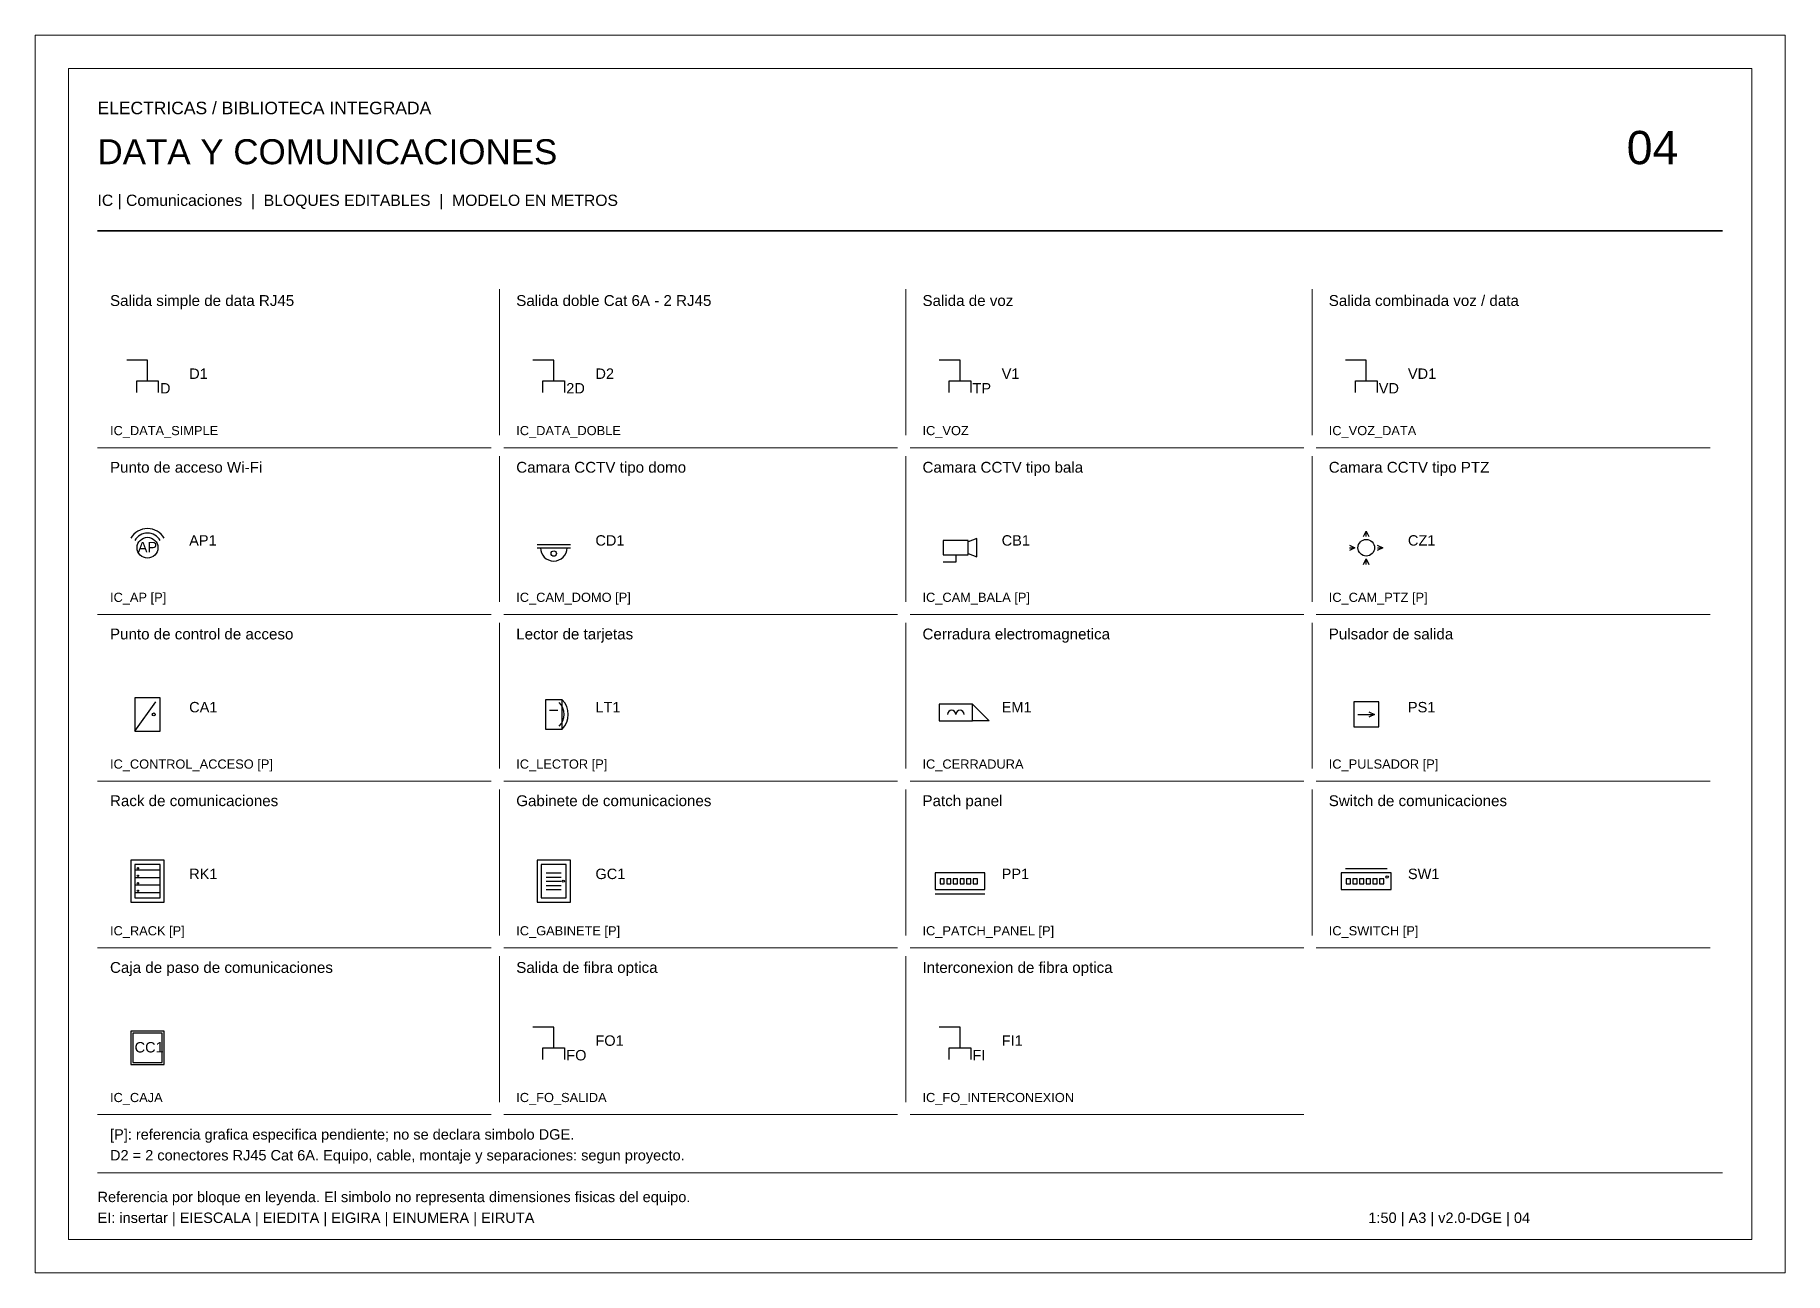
# Paper-space layout '04_DATA_COMUNICACIONES' of a CAD drawing. Header units: metres, sheet in millimetres. Extents: x 0 to 420, y 0 to 297.
# The model-space entities are those that its viewports show. They can reach past a viewport. Long polylines and large blocks are cut down to what shows.
import ezdxf
from ezdxf.enums import TextEntityAlignment as Align

# ---------------------------------------------------------------- set-up
doc = ezdxf.new("R2010")
doc.units = ezdxf.units.M
for name, color, linetype, lineweight in [('EIC-CATALOGO', 7, 'Continuous', 18), ('EIC-MARCO', 8, 'Continuous', 13), ('IC-ACCESOS', 214, 'Continuous', 25), ('IC-CAJAS', 144, 'Continuous', 25), ('IC-CCTV', 174, 'Continuous', 25), ('IC-DATA', 144, 'Continuous', 25), ('IC-FIBRA', 94, 'Continuous', 25), ('IC-RACK', 144, 'Continuous', 30), ('IC-VOZ', 144, 'Continuous', 25), ('IC-WIFI', 144, 'Continuous', 25)]:
    doc.layers.add(name, color=color, linetype=linetype, lineweight=lineweight)
doc.layers.add('VIEWPORTS', color=8, linetype='Continuous', lineweight=0, plot=False)
doc.styles.add('EI_TEXTO', font='arial.ttf')

# ---------------------------------------------------------------- blocks, each defined once
blk = doc.blocks.new('IC_DATA_SIMPLE')
at = {"color": 0, "lineweight": -2}
for points in [[(0, 0), (0, 5), (-5, 5)], [(-2.6, -2.8), (-2.6, 0), (2.6, 0), (2.6, -2.8)]]:
    blk.add_lwpolyline(points, dxfattribs=at)
at = {"color": 0, "style": 'EI_TEXTO', "flags": 1}
for tag in ['TIPO', 'TABLERO', 'SISTEMA', 'OBSERVACIONES', 'CABLE', 'CATEGORIA', 'CLASE_REFERENCIA', 'DESCRIPCION', 'MONTAJE', 'NORMA', 'PUNTO', 'PUERTOS', 'PAGINA_DGE']:
    blk.add_attdef(tag, (0, 0), '', height=2.5, dxfattribs=at)
at = {"color": 0, "style": 'EI_TEXTO'}
for tag, p in [('CODIGO', (10, 0.5)), ('DISTINTIVO', (3, -3)), ('ALTURA', (10, -6.5)), ('CIRCUITO', (10, -3))]:
    blk.add_attdef(tag, p, '', height=2.5, dxfattribs=at)
blk = doc.blocks.new('IC_DATA_DOBLE')
at = {"color": 0, "lineweight": -2}
for points in [[(0, 0), (0, 5), (-5, 5)], [(-2.6, -2.8), (-2.6, 0), (2.6, 0), (2.6, -2.8)]]:
    blk.add_lwpolyline(points, dxfattribs=at)
at = {"color": 0, "style": 'EI_TEXTO', "flags": 1}
for tag in ['TIPO', 'TABLERO', 'SISTEMA', 'OBSERVACIONES', 'CABLE', 'CATEGORIA', 'CLASE_REFERENCIA', 'DESCRIPCION', 'MONTAJE', 'NORMA', 'PUNTO', 'PUERTOS', 'PAGINA_DGE']:
    blk.add_attdef(tag, (0, 0), '', height=2.5, dxfattribs=at)
at = {"color": 0, "style": 'EI_TEXTO'}
for tag, p in [('CODIGO', (10, 0.5)), ('DISTINTIVO', (3, -3)), ('ALTURA', (10, -6.5)), ('CIRCUITO', (10, -3))]:
    blk.add_attdef(tag, p, '', height=2.5, dxfattribs=at)
blk = doc.blocks.new('IC_VOZ')
at = {"color": 0, "lineweight": -2}
for points in [[(0, 0), (0, 5), (-5, 5)], [(-2.6, -2.8), (-2.6, 0), (2.6, 0), (2.6, -2.8)]]:
    blk.add_lwpolyline(points, dxfattribs=at)
at = {"color": 0, "style": 'EI_TEXTO', "flags": 1}
for tag in ['TIPO', 'TABLERO', 'SISTEMA', 'OBSERVACIONES', 'CABLE', 'CLASE_REFERENCIA', 'DESCRIPCION', 'MONTAJE', 'NORMA', 'PUNTO', 'PUERTOS', 'PAGINA_DGE']:
    blk.add_attdef(tag, (0, 0), '', height=2.5, dxfattribs=at)
at = {"color": 0, "style": 'EI_TEXTO'}
for tag, p in [('CODIGO', (10, 0.5)), ('DISTINTIVO', (3, -3)), ('ALTURA', (10, -6.5)), ('CIRCUITO', (10, -3))]:
    blk.add_attdef(tag, p, '', height=2.5, dxfattribs=at)
blk = doc.blocks.new('IC_VOZ_DATA')
at = {"color": 0, "lineweight": -2}
for points in [[(0, 0), (0, 5), (-5, 5)], [(-2.6, -2.8), (-2.6, 0), (2.6, 0), (2.6, -2.8)]]:
    blk.add_lwpolyline(points, dxfattribs=at)
at = {"color": 0, "style": 'EI_TEXTO', "flags": 1}
for tag in ['TIPO', 'TABLERO', 'SISTEMA', 'OBSERVACIONES', 'CABLE', 'CLASE_REFERENCIA', 'DESCRIPCION', 'MONTAJE', 'NORMA', 'PUNTO', 'PUERTOS', 'PAGINA_DGE']:
    blk.add_attdef(tag, (0, 0), '', height=2.5, dxfattribs=at)
at = {"color": 0, "style": 'EI_TEXTO'}
for tag, p in [('CODIGO', (10, 0.5)), ('DISTINTIVO', (3, -3)), ('ALTURA', (10, -6.5)), ('CIRCUITO', (10, -3))]:
    blk.add_attdef(tag, p, '', height=2.5, dxfattribs=at)
blk = doc.blocks.new('IC_AP')
at = {"color": 0, "lineweight": -2}
blk.add_circle((0, 0), 2.5, dxfattribs=at)
for radius in [4.6, 3.5]:
    blk.add_arc((0, 0), radius, 30, 150, dxfattribs=at)
at = {"color": 0, "lineweight": -2, "style": 'EI_TEXTO'}
blk.add_text('AP', height=2.5, dxfattribs=at).set_placement((0, -1.1), align=Align.CENTER)
at = {"color": 0, "style": 'EI_TEXTO', "flags": 1}
for tag in ['TIPO', 'TABLERO', 'SISTEMA', 'OBSERVACIONES', 'CABLE', 'DESCRIPCION', 'MONTAJE', 'NORMA', 'PUNTO']:
    blk.add_attdef(tag, (0, 0), '', height=2.5, dxfattribs=at)
at = {"color": 0, "style": 'EI_TEXTO'}
for tag, p in [('CODIGO', (10, 0.5)), ('ALTURA', (10, -6.5)), ('CIRCUITO', (10, -3))]:
    blk.add_attdef(tag, p, '', height=2.5, dxfattribs=at)
blk = doc.blocks.new('IC_CAM_DOMO')
at = {"color": 0, "lineweight": -2}
for p, q in [((-4, 0.8), (4, 0.8)), ((-4, 0), (4, 0))]:
    blk.add_line(p, q, dxfattribs=at)
blk.add_circle((0, -1.4), 0.65, dxfattribs=at)
blk.add_arc((0, 0), 3.2, 180, 360, dxfattribs=at)
at = {"color": 0, "style": 'EI_TEXTO', "flags": 1}
for tag in ['TIPO', 'TABLERO', 'SISTEMA', 'OBSERVACIONES', 'CABLE', 'DESCRIPCION', 'MONTAJE', 'NORMA', 'PUNTO']:
    blk.add_attdef(tag, (0, 0), '', height=2.5, dxfattribs=at)
at = {"color": 0, "style": 'EI_TEXTO'}
for tag, p in [('CODIGO', (10, 0.5)), ('ALTURA', (10, -6.5)), ('CIRCUITO', (10, -3))]:
    blk.add_attdef(tag, p, '', height=2.5, dxfattribs=at)
blk = doc.blocks.new('IC_CAM_BALA')
at = {"color": 0, "lineweight": -2}
blk.add_lwpolyline([(-4, -1.7), (2, -1.7), (2, 1.7), (-4, 1.7)], close=True, dxfattribs=at)
for points in [[(2, -1.4), (4, -2.2), (4, 2.2), (2, 1.4)], [(-1, -1.7), (-1, -3.5), (-4, -3.5)]]:
    blk.add_lwpolyline(points, dxfattribs=at)
at = {"color": 0, "style": 'EI_TEXTO', "flags": 1}
for tag in ['TIPO', 'TABLERO', 'SISTEMA', 'OBSERVACIONES', 'CABLE', 'DESCRIPCION', 'MONTAJE', 'NORMA', 'PUNTO']:
    blk.add_attdef(tag, (0, 0), '', height=2.5, dxfattribs=at)
at = {"color": 0, "style": 'EI_TEXTO'}
for tag, p in [('CODIGO', (10, 0.5)), ('ALTURA', (10, -6.5)), ('CIRCUITO', (10, -3))]:
    blk.add_attdef(tag, p, '', height=2.5, dxfattribs=at)
blk = doc.blocks.new('IC_CAM_PTZ')
at = {"color": 0, "lineweight": -2}
for p, q in [((-4, 0), (-2.7, 0)), ((0, 2.7), (0, 4)), ((2.7, 0), (4, 0)), ((0, -4), (0, -2.7))]:
    blk.add_line(p, q, dxfattribs=at)
for points in [[(-4.05, 0.65), (-2.7, 0), (-4.05, -0.65)], [(-0.65, 2.65), (0, 4), (0.65, 2.65)], [(2.65, 0.65), (4, 0), (2.65, -0.65)], [(-0.65, -4.05), (0, -2.7), (0.65, -4.05)]]:
    blk.add_lwpolyline(points, dxfattribs=at)
blk.add_circle((0, 0), 2, dxfattribs=at)
at = {"color": 0, "style": 'EI_TEXTO', "flags": 1}
for tag in ['TIPO', 'TABLERO', 'SISTEMA', 'OBSERVACIONES', 'CABLE', 'DESCRIPCION', 'MONTAJE', 'NORMA', 'PUNTO']:
    blk.add_attdef(tag, (0, 0), '', height=2.5, dxfattribs=at)
at = {"color": 0, "style": 'EI_TEXTO'}
for tag, p in [('CODIGO', (10, 0.5)), ('ALTURA', (10, -6.5)), ('CIRCUITO', (10, -3))]:
    blk.add_attdef(tag, p, '', height=2.5, dxfattribs=at)
blk = doc.blocks.new('IC_CONTROL_ACCESO')
at = {"color": 0, "lineweight": -2}
blk.add_line((-3, -4), (2, 3), dxfattribs=at)
blk.add_lwpolyline([(-3, -4), (3, -4), (3, 4), (-3, 4)], close=True, dxfattribs=at)
blk.add_circle((1.5, 0), 0.35, dxfattribs=at)
at = {"color": 0, "style": 'EI_TEXTO', "flags": 1}
for tag in ['TIPO', 'TABLERO', 'SISTEMA', 'OBSERVACIONES', 'CABLE', 'DESCRIPCION', 'MONTAJE', 'NORMA', 'PUNTO']:
    blk.add_attdef(tag, (0, 0), '', height=2.5, dxfattribs=at)
at = {"color": 0, "style": 'EI_TEXTO'}
for tag, p in [('CODIGO', (10, 0.5)), ('ALTURA', (10, -6.5)), ('CIRCUITO', (10, -3))]:
    blk.add_attdef(tag, p, '', height=2.5, dxfattribs=at)
blk = doc.blocks.new('IC_LECTOR')
at = {"color": 0, "lineweight": -2}
blk.add_line((-1, 1), (1, 1), dxfattribs=at)
blk.add_lwpolyline([(-2, -3.5), (2, -3.5), (2, 3.5), (-2, 3.5)], close=True, dxfattribs=at)
for radius in [4, 5]:
    blk.add_arc((-1.5, 0), radius, -45, 45, dxfattribs=at)
at = {"color": 0, "style": 'EI_TEXTO', "flags": 1}
for tag in ['TIPO', 'TABLERO', 'SISTEMA', 'OBSERVACIONES', 'CABLE', 'DESCRIPCION', 'MONTAJE', 'NORMA', 'PUNTO']:
    blk.add_attdef(tag, (0, 0), '', height=2.5, dxfattribs=at)
at = {"color": 0, "style": 'EI_TEXTO'}
for tag, p in [('CODIGO', (10, 0.5)), ('ALTURA', (10, -6.5)), ('CIRCUITO', (10, -3))]:
    blk.add_attdef(tag, p, '', height=2.5, dxfattribs=at)
blk = doc.blocks.new('IC_CERRADURA')
at = {"color": 0, "lineweight": -2}
blk.add_lwpolyline([(-5, -1.5), (3, -1.5), (3, 2.5), (-5, 2.5)], close=True, dxfattribs=at)
blk.add_lwpolyline([(3, 2.5), (7, -1.5), (3, -1.5)], dxfattribs=at)
for centre in [(-2, 0), (0, 0)]:
    blk.add_arc(centre, 1, 0, 180, dxfattribs=at)
at = {"color": 0, "style": 'EI_TEXTO', "flags": 1}
for tag in ['TIPO', 'TABLERO', 'SISTEMA', 'OBSERVACIONES', 'CABLE', 'CLASE_REFERENCIA', 'DESCRIPCION', 'MONTAJE', 'NORMA', 'PUNTO', 'PAGINA_DGE']:
    blk.add_attdef(tag, (0, 0), '', height=2.5, dxfattribs=at)
at = {"color": 0, "style": 'EI_TEXTO'}
for tag, p in [('CODIGO', (10, 0.5)), ('ALTURA', (10, -6.5)), ('CIRCUITO', (10, -3))]:
    blk.add_attdef(tag, p, '', height=2.5, dxfattribs=at)
blk = doc.blocks.new('IC_PULSADOR')
at = {"color": 0, "lineweight": -2}
blk.add_line((-2, 0), (2, 0), dxfattribs=at)
blk.add_lwpolyline([(-3, -3), (3, -3), (3, 3), (-3, 3)], close=True, dxfattribs=at)
blk.add_lwpolyline([(0.65, 0.65), (2, 0), (0.65, -0.65)], dxfattribs=at)
at = {"color": 0, "style": 'EI_TEXTO', "flags": 1}
for tag in ['TIPO', 'TABLERO', 'SISTEMA', 'OBSERVACIONES', 'CABLE', 'DESCRIPCION', 'MONTAJE', 'NORMA', 'PUNTO']:
    blk.add_attdef(tag, (0, 0), '', height=2.5, dxfattribs=at)
at = {"color": 0, "style": 'EI_TEXTO'}
for tag, p in [('CODIGO', (10, 0.5)), ('ALTURA', (10, -6.5)), ('CIRCUITO', (10, -3))]:
    blk.add_attdef(tag, p, '', height=2.5, dxfattribs=at)
blk = doc.blocks.new('IC_RACK')
at = {"color": 0, "lineweight": -2}
for p, q in [((-3, 2.7), (3, 2.7)), ((-3, 0.9), (3, 0.9)), ((-3, -0.9), (3, -0.9)), ((-3, -2.7), (3, -2.7))]:
    blk.add_line(p, q, dxfattribs=at)
for points in [[(-4, -5), (4, -5), (4, 5), (-4, 5)], [(-3, -4), (3, -4), (3, 4), (-3, 4)]]:
    blk.add_lwpolyline(points, close=True, dxfattribs=at)
for centre in [(-2.3, 3.1), (-2.3, 1.3), (-2.3, -0.5), (-2.3, -2.3)]:
    blk.add_circle(centre, 0.15, dxfattribs=at)
at = {"color": 0, "style": 'EI_TEXTO', "flags": 1}
for tag in ['TIPO', 'TABLERO', 'SISTEMA', 'OBSERVACIONES', 'CABLE', 'UNIDADES_RACK', 'DESCRIPCION', 'MONTAJE', 'NORMA', 'PUNTO', 'DIMENSIONES']:
    blk.add_attdef(tag, (0, 0), '', height=2.5, dxfattribs=at)
at = {"color": 0, "style": 'EI_TEXTO'}
for tag, p in [('CODIGO', (10, 0.5)), ('ALTURA', (10, -6.5)), ('CIRCUITO', (10, -3))]:
    blk.add_attdef(tag, p, '', height=2.5, dxfattribs=at)
blk = doc.blocks.new('IC_GABINETE')
at = {"color": 0, "lineweight": -2}
for p, q in [((-1.8, 2), (1.8, 2)), ((-1.8, 1), (1.8, 1)), ((-1.8, 0), (1.8, 0)), ((-1.8, -1), (1.8, -1)), ((-1.8, -2), (1.8, -2))]:
    blk.add_line(p, q, dxfattribs=at)
for points in [[(-4, -5), (4, -5), (4, 5), (-4, 5)], [(-3, -4), (3, -4), (3, 4), (-3, 4)]]:
    blk.add_lwpolyline(points, close=True, dxfattribs=at)
blk.add_circle((2.3, 0), 0.25, dxfattribs=at)
at = {"color": 0, "style": 'EI_TEXTO', "flags": 1}
for tag in ['TIPO', 'TABLERO', 'SISTEMA', 'OBSERVACIONES', 'CABLE', 'DESCRIPCION', 'MONTAJE', 'NORMA', 'PUNTO', 'DIMENSIONES']:
    blk.add_attdef(tag, (0, 0), '', height=2.5, dxfattribs=at)
at = {"color": 0, "style": 'EI_TEXTO'}
for tag, p in [('CODIGO', (10, 0.5)), ('ALTURA', (10, -6.5)), ('CIRCUITO', (10, -3))]:
    blk.add_attdef(tag, p, '', height=2.5, dxfattribs=at)
blk = doc.blocks.new('IC_PATCH_PANEL')
at = {"color": 0, "lineweight": -2}
blk.add_line((-6, -3), (6, -3), dxfattribs=at)
for points in [[(-6, -2), (6, -2), (6, 2), (-6, 2)], [(-4.8, -0.6), (-3.8, -0.6), (-3.8, 0.6), (-4.8, 0.6)], [(-3.2, -0.6), (-2.2, -0.6), (-2.2, 0.6), (-3.2, 0.6)], [(-1.6, -0.6), (-0.6, -0.6), (-0.6, 0.6), (-1.6, 0.6)], [(0, -0.6), (1, -0.6), (1, 0.6), (0, 0.6)], [(1.6, -0.6), (2.6, -0.6), (2.6, 0.6), (1.6, 0.6)], [(3.2, -0.6), (4.2, -0.6), (4.2, 0.6), (3.2, 0.6)]]:
    blk.add_lwpolyline(points, close=True, dxfattribs=at)
at = {"color": 0, "style": 'EI_TEXTO', "flags": 1}
for tag in ['TIPO', 'TABLERO', 'SISTEMA', 'OBSERVACIONES', 'CABLE', 'DESCRIPCION', 'MONTAJE', 'NORMA', 'PUNTO', 'PUERTOS']:
    blk.add_attdef(tag, (0, 0), '', height=2.5, dxfattribs=at)
at = {"color": 0, "style": 'EI_TEXTO'}
for tag, p in [('CODIGO', (10, 0.5)), ('ALTURA', (10, -6.5)), ('CIRCUITO', (10, -3))]:
    blk.add_attdef(tag, p, '', height=2.5, dxfattribs=at)
blk = doc.blocks.new('IC_SWITCH')
at = {"color": 0, "lineweight": -2}
blk.add_line((-5, 3), (5, 3), dxfattribs=at)
for points in [[(-6, -2), (6, -2), (6, 2), (-6, 2)], [(-4.8, -0.6), (-3.8, -0.6), (-3.8, 0.6), (-4.8, 0.6)], [(-3.2, -0.6), (-2.2, -0.6), (-2.2, 0.6), (-3.2, 0.6)], [(-1.6, -0.6), (-0.6, -0.6), (-0.6, 0.6), (-1.6, 0.6)], [(0, -0.6), (1, -0.6), (1, 0.6), (0, 0.6)], [(1.6, -0.6), (2.6, -0.6), (2.6, 0.6), (1.6, 0.6)], [(3.2, -0.6), (4.2, -0.6), (4.2, 0.6), (3.2, 0.6)]]:
    blk.add_lwpolyline(points, close=True, dxfattribs=at)
blk.add_circle((5, 1), 0.3, dxfattribs=at)
at = {"color": 0, "style": 'EI_TEXTO', "flags": 1}
for tag in ['TIPO', 'TABLERO', 'SISTEMA', 'OBSERVACIONES', 'CABLE', 'DESCRIPCION', 'MONTAJE', 'NORMA', 'PUNTO', 'PUERTOS', 'POE']:
    blk.add_attdef(tag, (0, 0), '', height=2.5, dxfattribs=at)
at = {"color": 0, "style": 'EI_TEXTO'}
for tag, p in [('CODIGO', (10, 0.5)), ('ALTURA', (10, -6.5)), ('CIRCUITO', (10, -3))]:
    blk.add_attdef(tag, p, '', height=2.5, dxfattribs=at)
blk = doc.blocks.new('IC_CAJA')
at = {"color": 0, "lineweight": -2}
for points in [[(-4, -4), (4, -4), (4, 4), (-4, 4)], [(-3.5, -3.5), (3.5, -3.5), (3.5, 3.5), (-3.5, 3.5)]]:
    blk.add_lwpolyline(points, close=True, dxfattribs=at)
at = {"color": 0, "style": 'EI_TEXTO'}
for tag, p in [('CODIGO', (-3.1, -1.1)), ('ALTURA', (10, -6.5)), ('CIRCUITO', (10, -3))]:
    blk.add_attdef(tag, p, '', height=2.5, dxfattribs=at)
at = {"color": 0, "style": 'EI_TEXTO', "flags": 1}
for tag in ['TIPO', 'TABLERO', 'SISTEMA', 'OBSERVACIONES', 'CABLE', 'DESCRIPCION', 'MONTAJE', 'NORMA', 'PUNTO', 'DIMENSIONES', 'MATERIAL']:
    blk.add_attdef(tag, (0, 0), '', height=2.5, dxfattribs=at)
blk = doc.blocks.new('IC_FO_SALIDA')
at = {"color": 0, "lineweight": -2}
for points in [[(0, 0), (0, 5), (-5, 5)], [(-2.6, -2.8), (-2.6, 0), (2.6, 0), (2.6, -2.8)]]:
    blk.add_lwpolyline(points, dxfattribs=at)
at = {"color": 0, "style": 'EI_TEXTO', "flags": 1}
for tag in ['TIPO', 'TABLERO', 'SISTEMA', 'OBSERVACIONES', 'CABLE', 'CONECTOR', 'CLASE_REFERENCIA', 'DESCRIPCION', 'MONTAJE', 'NORMA', 'PUNTO', 'FIBRAS', 'PAGINA_DGE']:
    blk.add_attdef(tag, (0, 0), '', height=2.5, dxfattribs=at)
at = {"color": 0, "style": 'EI_TEXTO'}
for tag, p in [('CODIGO', (10, 0.5)), ('DISTINTIVO', (3, -3)), ('ALTURA', (10, -6.5)), ('CIRCUITO', (10, -3))]:
    blk.add_attdef(tag, p, '', height=2.5, dxfattribs=at)
blk = doc.blocks.new('IC_FO_INTERCONEXION')
at = {"color": 0, "lineweight": -2}
for points in [[(0, 0), (0, 5), (-5, 5)], [(-2.6, -2.8), (-2.6, 0), (2.6, 0), (2.6, -2.8)]]:
    blk.add_lwpolyline(points, dxfattribs=at)
at = {"color": 0, "style": 'EI_TEXTO', "flags": 1}
for tag in ['TIPO', 'TABLERO', 'SISTEMA', 'OBSERVACIONES', 'CABLE', 'CLASE_REFERENCIA', 'DESCRIPCION', 'MONTAJE', 'NORMA', 'PUNTO', 'FIBRAS', 'PAGINA_DGE']:
    blk.add_attdef(tag, (0, 0), '', height=2.5, dxfattribs=at)
at = {"color": 0, "style": 'EI_TEXTO'}
for tag, p in [('CODIGO', (10, 0.5)), ('DISTINTIVO', (3, -3)), ('ALTURA', (10, -6.5)), ('CIRCUITO', (10, -3))]:
    blk.add_attdef(tag, p, '', height=2.5, dxfattribs=at)

msp = doc.modelspace()

# ---------------------------------------------------------------- linework, layer by layer
at = {"layer": 'EIC-MARCO', "color": 144, "lineweight": 35}
msp.add_line((68.25, -27.5), (87.75, -27.5), dxfattribs=at)
at = {"layer": 'EIC-MARCO', "color": 8, "lineweight": 13}
for p, q in [((73.075, -29.95), (73.075, -28.2)), ((77.95, -29.95), (77.95, -28.2)), ((82.825, -29.95), (82.825, -28.2)), ((68.25, -30.1), (72.975, -30.1)), ((73.075, -31.95), (73.075, -30.2)), ((73.125, -30.1), (77.85, -30.1)), ((77.95, -31.95), (77.95, -30.2)), ((78, -30.1), (82.725, -30.1)), ((82.825, -31.95), (82.825, -30.2)), ((82.875, -30.1), (87.6, -30.1)), ((68.25, -32.1), (72.975, -32.1)), ((73.125, -32.1), (77.85, -32.1)), ((78, -32.1), (82.725, -32.1)), ((82.875, -32.1), (87.6, -32.1)), ((73.075, -33.95), (73.075, -32.2)), ((77.95, -33.95), (77.95, -32.2)), ((82.825, -33.95), (82.825, -32.2)), ((68.25, -34.1), (72.975, -34.1)), ((73.075, -35.95), (73.075, -34.2)), ((73.125, -34.1), (77.85, -34.1)), ((77.95, -35.95), (77.95, -34.2)), ((78, -34.1), (82.725, -34.1)), ((82.825, -35.95), (82.825, -34.2)), ((82.875, -34.1), (87.6, -34.1)), ((68.25, -36.1), (72.975, -36.1)), ((73.125, -36.1), (77.85, -36.1)), ((78, -36.1), (82.725, -36.1)), ((82.875, -36.1), (87.6, -36.1)), ((73.075, -37.95), (73.075, -36.2)), ((77.95, -37.95), (77.95, -36.2)), ((68.25, -38.1), (72.975, -38.1)), ((73.125, -38.1), (77.85, -38.1)), ((78, -38.1), (82.725, -38.1)), ((68.25, -38.8), (87.75, -38.8))]:
    msp.add_line(p, q, dxfattribs=at)
at = {"layer": 'EIC-MARCO'}
msp.add_lwpolyline([(67.9, -39.6), (88.1, -39.6), (88.1, -25.55), (67.9, -25.55)], close=True, dxfattribs=at)

# ---------------------------------------------------------------- block references
at = {"layer": 'IC-ACCESOS'}
ref = msp.add_blockref('IC_CONTROL_ACCESO', (68.85, -33.3), dxfattribs=dict(at, xscale=0.05, yscale=0.05, zscale=0.05))
ref.add_attrib('CODIGO', 'CA1', (69.35, -33.275), dxfattribs={"layer": '0', "height": 0.125, "style": 'EI_TEXTO'})
ref = msp.add_blockref('IC_LECTOR', (73.725, -33.3), dxfattribs=dict(at, xscale=0.05, yscale=0.05, zscale=0.05))
ref.add_attrib('CODIGO', 'LT1', (74.225, -33.275), dxfattribs={"layer": '0', "height": 0.125, "style": 'EI_TEXTO'})
ref = msp.add_blockref('IC_CERRADURA', (78.6, -33.3), dxfattribs=dict(at, xscale=0.05, yscale=0.05, zscale=0.05))
ref.add_attrib('CODIGO', 'EM1', (79.1, -33.275), dxfattribs={"layer": '0', "height": 0.125, "style": 'EI_TEXTO'})
ref = msp.add_blockref('IC_PULSADOR', (83.475, -33.3), dxfattribs=dict(at, xscale=0.05, yscale=0.05, zscale=0.05))
ref.add_attrib('CODIGO', 'PS1', (83.975, -33.275), dxfattribs={"layer": '0', "height": 0.125, "style": 'EI_TEXTO'})
at = {"layer": 'IC-CAJAS'}
ref = msp.add_blockref('IC_CAJA', (68.85, -37.3), dxfattribs=dict(at, xscale=0.05, yscale=0.05, zscale=0.05))
ref.add_attrib('CODIGO', 'CC1', (68.695, -37.355), dxfattribs={"layer": '0', "height": 0.125, "style": 'EI_TEXTO'})
at = {"layer": 'IC-CCTV'}
ref = msp.add_blockref('IC_CAM_DOMO', (73.725, -31.3), dxfattribs=dict(at, xscale=0.05, yscale=0.05, zscale=0.05))
ref.add_attrib('CODIGO', 'CD1', (74.225, -31.275), dxfattribs={"layer": '0', "height": 0.125, "style": 'EI_TEXTO'})
ref = msp.add_blockref('IC_CAM_BALA', (78.6, -31.3), dxfattribs=dict(at, xscale=0.05, yscale=0.05, zscale=0.05))
ref.add_attrib('CODIGO', 'CB1', (79.1, -31.275), dxfattribs={"layer": '0', "height": 0.125, "style": 'EI_TEXTO'})
ref = msp.add_blockref('IC_CAM_PTZ', (83.475, -31.3), dxfattribs=dict(at, xscale=0.05, yscale=0.05, zscale=0.05))
ref.add_attrib('CODIGO', 'CZ1', (83.975, -31.275), dxfattribs={"layer": '0', "height": 0.125, "style": 'EI_TEXTO'})
at = {"layer": 'IC-DATA'}
ref = msp.add_blockref('IC_DATA_SIMPLE', (68.85, -29.3), dxfattribs=dict(at, xscale=0.05, yscale=0.05, zscale=0.05))
ref.add_attrib('CODIGO', 'D1', (69.35, -29.275), dxfattribs={"layer": '0', "height": 0.125, "style": 'EI_TEXTO'})
ref.add_attrib('DISTINTIVO', 'D', (69, -29.45), dxfattribs={"layer": '0', "height": 0.125, "style": 'EI_TEXTO'})
ref = msp.add_blockref('IC_DATA_DOBLE', (73.725, -29.3), dxfattribs=dict(at, xscale=0.05, yscale=0.05, zscale=0.05))
ref.add_attrib('CODIGO', 'D2', (74.225, -29.275), dxfattribs={"layer": '0', "height": 0.125, "style": 'EI_TEXTO'})
ref.add_attrib('DISTINTIVO', '2D', (73.875, -29.45), dxfattribs={"layer": '0', "height": 0.125, "style": 'EI_TEXTO'})
at = {"layer": 'IC-FIBRA'}
ref = msp.add_blockref('IC_FO_SALIDA', (73.725, -37.3), dxfattribs=dict(at, xscale=0.05, yscale=0.05, zscale=0.05))
ref.add_attrib('CODIGO', 'FO1', (74.225, -37.275), dxfattribs={"layer": '0', "height": 0.125, "style": 'EI_TEXTO'})
ref.add_attrib('DISTINTIVO', 'FO', (73.875, -37.45), dxfattribs={"layer": '0', "height": 0.125, "style": 'EI_TEXTO'})
ref = msp.add_blockref('IC_FO_INTERCONEXION', (78.6, -37.3), dxfattribs=dict(at, xscale=0.05, yscale=0.05, zscale=0.05))
ref.add_attrib('CODIGO', 'FI1', (79.1, -37.275), dxfattribs={"layer": '0', "height": 0.125, "style": 'EI_TEXTO'})
ref.add_attrib('DISTINTIVO', 'FI', (78.75, -37.45), dxfattribs={"layer": '0', "height": 0.125, "style": 'EI_TEXTO'})
at = {"layer": 'IC-RACK'}
ref = msp.add_blockref('IC_RACK', (68.85, -35.3), dxfattribs=dict(at, xscale=0.05, yscale=0.05, zscale=0.05))
ref.add_attrib('CODIGO', 'RK1', (69.35, -35.275), dxfattribs={"layer": '0', "height": 0.125, "style": 'EI_TEXTO'})
ref = msp.add_blockref('IC_GABINETE', (73.725, -35.3), dxfattribs=dict(at, xscale=0.05, yscale=0.05, zscale=0.05))
ref.add_attrib('CODIGO', 'GC1', (74.225, -35.275), dxfattribs={"layer": '0', "height": 0.125, "style": 'EI_TEXTO'})
ref = msp.add_blockref('IC_PATCH_PANEL', (78.6, -35.3), dxfattribs=dict(at, xscale=0.05, yscale=0.05, zscale=0.05))
ref.add_attrib('CODIGO', 'PP1', (79.1, -35.275), dxfattribs={"layer": '0', "height": 0.125, "style": 'EI_TEXTO'})
ref = msp.add_blockref('IC_SWITCH', (83.475, -35.3), dxfattribs=dict(at, xscale=0.05, yscale=0.05, zscale=0.05))
ref.add_attrib('CODIGO', 'SW1', (83.975, -35.275), dxfattribs={"layer": '0', "height": 0.125, "style": 'EI_TEXTO'})
at = {"layer": 'IC-VOZ'}
ref = msp.add_blockref('IC_VOZ', (78.6, -29.3), dxfattribs=dict(at, xscale=0.05, yscale=0.05, zscale=0.05))
ref.add_attrib('CODIGO', 'V1', (79.1, -29.275), dxfattribs={"layer": '0', "height": 0.125, "style": 'EI_TEXTO'})
ref.add_attrib('DISTINTIVO', 'TP', (78.75, -29.45), dxfattribs={"layer": '0', "height": 0.125, "style": 'EI_TEXTO'})
ref = msp.add_blockref('IC_VOZ_DATA', (83.475, -29.3), dxfattribs=dict(at, xscale=0.05, yscale=0.05, zscale=0.05))
ref.add_attrib('CODIGO', 'VD1', (83.975, -29.275), dxfattribs={"layer": '0', "height": 0.125, "style": 'EI_TEXTO'})
ref.add_attrib('DISTINTIVO', 'VD', (83.625, -29.45), dxfattribs={"layer": '0', "height": 0.125, "style": 'EI_TEXTO'})
at = {"layer": 'IC-WIFI'}
ref = msp.add_blockref('IC_AP', (68.85, -31.3), dxfattribs=dict(at, xscale=0.05, yscale=0.05, zscale=0.05))
ref.add_attrib('CODIGO', 'AP1', (69.35, -31.275), dxfattribs={"layer": '0', "height": 0.125, "style": 'EI_TEXTO'})

# ---------------------------------------------------------------- texts
at = {"layer": 'EIC-CATALOGO', "color": 144, "style": 'EI_TEXTO'}
for s, height, p in [('ELECTRICAS / BIBLIOTECA INTEGRADA', 0.15, (68.25, -26.1)), ('04', 0.4, (86.6, -26.7))]:
    msp.add_text(s, height=height, dxfattribs=at).set_placement(p)
at = {"layer": 'EIC-CATALOGO', "color": 7, "style": 'EI_TEXTO'}
for s, height, p in [('DATA Y COMUNICACIONES', 0.3, (68.25, -26.7)), ('IC | Comunicaciones  |  BLOQUES EDITABLES  |  MODELO EN METROS', 0.135, (68.25, -27.2)), ('Salida simple de data RJ45', 0.13, (68.4, -28.4)), ('Salida doble Cat 6A - 2 RJ45', 0.13, (73.275, -28.4)), ('Salida de voz', 0.13, (78.15, -28.4)), ('Salida combinada voz / data', 0.13, (83.025, -28.4)), ('Punto de acceso Wi-Fi', 0.13, (68.4, -30.4)), ('Camara CCTV tipo domo', 0.13, (73.275, -30.4)), ('Camara CCTV tipo bala', 0.13, (78.15, -30.4)), ('Camara CCTV tipo PTZ', 0.13, (83.025, -30.4)), ('Punto de control de acceso', 0.13, (68.4, -32.4)), ('Lector de tarjetas', 0.13, (73.275, -32.4)), ('Cerradura electromagnetica', 0.13, (78.15, -32.4)), ('Pulsador de salida', 0.13, (83.025, -32.4)), ('Rack de comunicaciones', 0.13, (68.4, -34.4)), ('Gabinete de comunicaciones', 0.13, (73.275, -34.4)), ('Patch panel', 0.13, (78.15, -34.4)), ('Switch de comunicaciones', 0.13, (83.025, -34.4)), ('Caja de paso de comunicaciones', 0.13, (68.4, -36.4)), ('Salida de fibra optica', 0.13, (73.275, -36.4)), ('Interconexion de fibra optica', 0.13, (78.15, -36.4)), ('[P]: referencia grafica especifica pendiente; no se declara simbolo DGE.', 0.125, (68.4, -38.4)), ('D2 = 2 conectores RJ45 Cat 6A. Equipo, cable, montaje y separaciones: segun proyecto.', 0.125, (68.4, -38.65)), ('Referencia por bloque en leyenda. El simbolo no representa dimensiones fisicas del equipo.', 0.125, (68.25, -39.15)), ('EI: insertar | EIESCALA | EIEDITA | EIGIRA | EINUMERA | EIRUTA', 0.125, (68.25, -39.4)), ('1:50 | A3 | v2.0-DGE | 04', 0.125, (83.5, -39.4))]:
    msp.add_text(s, height=height, dxfattribs=at).set_placement(p)
at = {"layer": 'EIC-CATALOGO', "color": 8, "style": 'EI_TEXTO'}
for s, p in [('IC_DATA_SIMPLE', (68.4, -29.95)), ('IC_DATA_DOBLE', (73.275, -29.95)), ('IC_VOZ', (78.15, -29.95)), ('IC_VOZ_DATA', (83.025, -29.95)), ('IC_AP [P]', (68.4, -31.95)), ('IC_CAM_DOMO [P]', (73.275, -31.95)), ('IC_CAM_BALA [P]', (78.15, -31.95)), ('IC_CAM_PTZ [P]', (83.025, -31.95)), ('IC_CONTROL_ACCESO [P]', (68.4, -33.95)), ('IC_LECTOR [P]', (73.275, -33.95)), ('IC_CERRADURA', (78.15, -33.95)), ('IC_PULSADOR [P]', (83.025, -33.95)), ('IC_RACK [P]', (68.4, -35.95)), ('IC_GABINETE [P]', (73.275, -35.95)), ('IC_PATCH_PANEL [P]', (78.15, -35.95)), ('IC_SWITCH [P]', (83.025, -35.95)), ('IC_CAJA', (68.4, -37.95)), ('IC_FO_SALIDA', (73.275, -37.95)), ('IC_FO_INTERCONEXION', (78.15, -37.95))]:
    msp.add_text(s, height=0.11, dxfattribs=at).set_placement(p)

psp = doc.layouts.new('04_DATA_COMUNICACIONES')

# ---------------------------------------------------------------- viewports
at = {"layer": 'VIEWPORTS'}
psp.add_viewport(center=(210, 148.5), size=(420, 297), view_center_point=(78, -32.575), view_height=14.85, dxfattribs=at)

doc.saveas('drawing.dxf')
